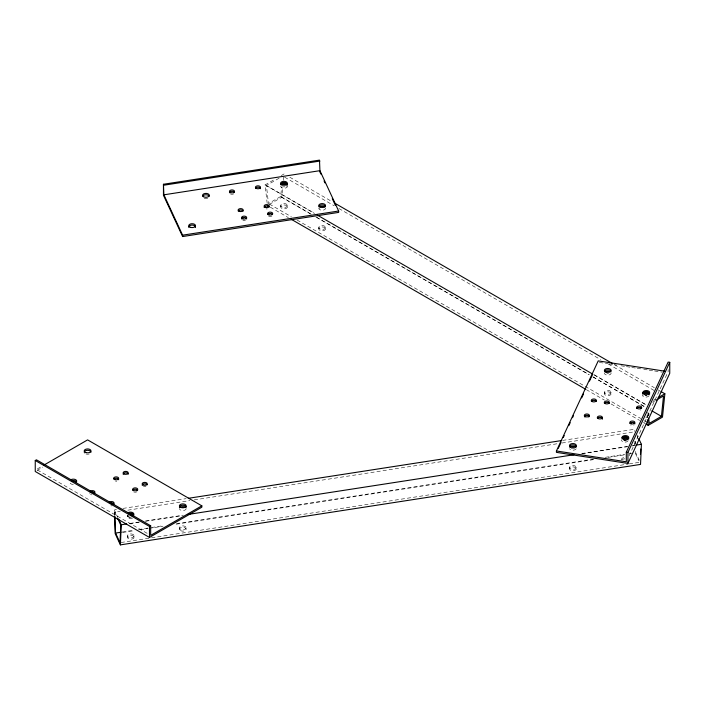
<?xml version="1.0" encoding="UTF-8"?>
<svg xmlns="http://www.w3.org/2000/svg" width="705" height="705" viewBox="0 0 705 705"><rect width="100%" height="100%" fill="white"/><g stroke="black" fill="none" stroke-linecap="round" stroke-linejoin="round"><path stroke-width="0.53" stroke-dasharray="3.52 2.64" d="M279.118 178.18L266.402 185.521L268.482 203.551L280.661 196.519L281.648 186.843M269.336 204.432L281.718 197.285L282.793 186.675M283.445 180.304L283.877 176.056M629.072 455.853L668.128 371.702L668.128 369.57M267.186 203.366L265.054 184.922L275.523 178.876M281.242 175.58L284.097 173.932M37.391 468.878L42.124 466.146M37.153 470.385L42.864 467.089M653.438 400.361L655.35 399.259M652.618 402.211L655.35 400.634M114.492 515.179L114.298 509.759L116.475 509.424M123.005 508.411L186.12 498.647M562.625 440.405L634.438 429.292L634.518 431.46M114.906 515.496L114.792 512.2L120.229 511.354M127.852 510.173L189.874 500.576M194.227 499.907L557.673 443.683M562.026 443.013L634.932 431.733M129.967 523.427L139.766 521.912M145.204 521.074L183.291 515.179M581.563 453.571L627.265 446.494M632.702 445.657L634.879 445.322M129.473 523.736L139.273 522.22M145.803 521.215L180.621 515.831M582.154 453.712L627.855 446.635M632.209 445.965L634.385 445.63M122.08 532.063L132.963 530.38M138.4 529.543L150.376 527.684M151.46 527.516L163.428 525.666M176.488 523.648L593.258 459.175M605.225 457.325L624.815 454.293M629.168 453.615L633.522 452.945M122.785 532.442L134.752 530.592M140.198 529.746L147.812 528.574M148.905 528.398L163.049 526.212M176.109 524.194L593.962 459.554M608.107 457.36L624.427 454.84M121.101 542.506L150.482 537.968M151.566 537.8L628.181 464.066M629.274 463.899L639.065 462.383M599.312 362.432L607.983 363.771M609.067 363.939L613.403 364.608M614.487 364.776L616.655 365.111M620.99 365.78L625.317 366.459M626.401 366.626L630.737 367.296M631.821 367.464L636.157 368.133M637.241 368.301L642.66 369.138M643.744 369.305L648.08 369.975M649.164 370.143L653.5 370.812M654.575 370.98L662.162 372.152M289.808 177.228L331.694 201.41M614.416 364.635L654.39 387.724M658.206 389.918L660.109 391.019M284.653 177.184L334.152 205.763M338.911 208.513L600.686 359.647M608.309 364.044L654.002 390.42M266.402 185.521L313.998 212.998M593.866 374.575L647.172 405.357M265.054 184.922L314.553 213.5M594.421 375.078L645.824 404.758M280.661 196.519L311.125 214.108M316.836 217.404L589.089 374.593M592.896 376.787L645.251 407.014M281.718 197.285L311.222 214.329M315.981 217.078L589.186 374.804M592.993 377.008L645.348 407.234M269.433 204.097L291.332 216.743M297.043 220.039L640.686 418.444M644.493 420.638L648.309 422.841M270.288 207.182L288.38 217.625M586.331 389.645L604.414 400.087M611.085 403.939L639.638 420.427M643.445 422.621L645.348 423.723M37.391 469.971L147.812 533.729M637.056 434.923L637.928 436.8M637.232 436.686L638.157 438.669M639.259 460.295L635.698 452.61L635.619 450.407M635.311 453.156L638.792 460.665M114.298 509.759L117.779 517.267M114.792 512.2L116.633 516.166M648.036 412.777L648.397 415.959M647.075 415.606L647.331 417.774M635.293 441.621L635.372 443.815M634.879 441.224L635.038 445.56M611.112 392.394A3.366 1.939 0 0 1 606.071 394.077A3.366 1.939 0 0 1 606.071 390.711A3.366 1.939 0 0 1 611.112 392.394L611.112 393.769A3.366 1.939 0 0 1 606.071 395.452A3.366 1.939 0 0 1 606.071 392.086A3.366 1.939 0 0 1 611.112 393.769M604.388 392.394L604.388 393.769M576.276 467.468A3.366 1.939 0 0 1 571.226 469.151A3.366 1.939 0 0 1 571.226 465.785A3.366 1.939 0 0 1 576.276 467.468L576.276 468.843A3.366 1.939 0 0 1 571.226 470.526A3.366 1.939 0 0 1 571.226 467.159A3.366 1.939 0 0 1 576.276 468.843M569.543 467.468L569.543 468.843M325.534 227.512A3.366 1.939 0 0 1 320.484 229.195A3.366 1.939 0 0 1 320.484 225.829A3.366 1.939 0 0 1 325.534 227.512L325.534 228.887A3.366 1.939 0 0 1 320.484 230.57A3.366 1.939 0 0 1 320.484 227.204A3.366 1.939 0 0 1 325.534 228.887M318.801 227.512L318.801 228.887M287.464 205.534A3.366 1.939 0 0 1 282.414 207.217A3.366 1.939 0 0 1 282.414 203.851A3.366 1.939 0 0 1 287.464 205.534L287.464 206.909A3.366 1.939 0 0 1 282.414 208.592A3.366 1.939 0 0 1 282.414 205.225A3.366 1.939 0 0 1 287.464 206.909M280.731 205.534L280.731 206.909M186.164 527.816A3.366 1.939 0 0 1 181.114 529.499A3.366 1.939 0 0 1 181.114 526.133A3.366 1.939 0 0 1 186.164 527.816L186.164 529.191M179.431 527.816L179.431 529.191M134.153 535.862A3.366 1.939 0 0 1 129.103 537.545A3.366 1.939 0 0 1 129.103 534.178A3.366 1.939 0 0 1 134.153 535.862L134.153 537.236A3.366 1.939 0 0 1 129.103 538.92A3.366 1.939 0 0 1 129.103 535.553A3.366 1.939 0 0 1 134.153 537.236M127.42 515.258L127.42 516.633M127.42 535.862L127.42 537.236M271.945 215.986A2.52 1.454 0 0 1 268.376 215.986M245.411 220.242A2.52 1.454 0 0 1 242.89 220.242M267.327 208.856A2.52 1.454 0 0 1 266.023 208.856M233.778 193.813A2.52 1.454 0 0 1 230.209 193.813M319.788 208.283A3.366 1.939 0 0 1 319.259 207.878M207.631 198.405A3.366 1.939 0 0 1 204.265 198.405M287.34 185.794A3.366 1.939 0 0 1 284.097 188.244A3.366 1.939 0 0 1 280.846 185.794M325.419 207.781A3.366 1.939 0 0 1 322.167 210.222A3.366 1.939 0 0 1 318.924 207.781M649.076 395.646A3.366 1.939 0 0 1 644.952 397.021A3.366 1.939 0 0 1 642.572 394.641M610.997 372.654A3.366 1.939 0 0 1 607.745 375.104A3.366 1.939 0 0 1 604.502 372.654M608.618 373.659A3.366 1.939 0 0 1 606.882 373.659M648.741 415.351A3.366 1.939 0 0 1 646.697 416.258M647.507 412.698A3.366 1.939 0 0 1 649.19 414.381M647.507 417.43A3.366 1.939 0 0 1 645.824 417.695M647.507 414.064A3.366 1.939 0 0 1 648.741 414.778M287.005 185.891A3.366 1.939 0 0 1 286.477 186.296M284.961 186.799A3.366 1.939 0 0 1 283.225 186.799M646.697 395.646A3.366 1.939 0 0 1 644.952 395.646M643.445 395.144A3.366 1.939 0 0 1 642.916 394.738M589.027 417.554A2.52 1.454 0 0 1 588.631 417.862M585.062 417.862A2.52 1.454 0 0 1 584.657 417.554M634.139 424.904A2.52 1.454 0 0 1 633.619 425.133M631.098 425.133A2.52 1.454 0 0 1 630.57 424.904M640.96 409.861A2.52 1.454 0 0 1 640.44 410.09M574.593 448.539A3.366 1.939 0 0 1 571.226 448.539M627.071 440.563A3.366 1.939 0 0 1 623.705 440.563M647.164 395.716A3.366 1.939 0 0 1 645.419 395.716M132.469 518.316A3.366 1.939 0 0 1 128.407 517.999A3.366 1.939 0 0 1 127.869 515.655M186.164 508.578A3.366 1.939 0 0 1 182.798 510.526A3.366 1.939 0 0 1 179.431 508.578M628.173 440.687A3.366 1.939 0 0 1 624.048 442.061A3.366 1.939 0 0 1 621.669 439.682M576.161 448.732A3.366 1.939 0 0 1 572.909 450.178A3.366 1.939 0 0 1 569.658 448.732M621.669 459.924A3.366 1.939 0 0 1 624.921 457.483M622.004 459.827A3.366 1.939 0 0 1 624.921 458.849M129.914 517.135A3.366 1.939 0 0 1 127.534 515.76M625.793 440.687A3.366 1.939 0 0 1 624.048 440.687M145.988 486.485A2.52 1.454 0 0 1 143.459 486.485M116.819 481.136A2.52 1.454 0 0 1 115.514 481.136M136.99 491.755A2.52 1.454 0 0 1 133.421 491.755M91.712 494.875A2.52 1.454 0 0 1 90.584 494.496M89.932 493.844A2.52 1.454 0 0 1 89.843 493.465M112.165 505.802A2.52 1.454 0 0 1 110.861 505.802M89.288 453.932A3.366 1.939 0 0 1 85.922 453.932M84.688 453.218A3.366 1.939 0 0 1 84.353 452.751M73.329 484.423A3.366 1.939 0 0 1 70.077 481.973M131.315 517.329A3.366 1.939 0 0 1 127.076 515.452M128.759 515.76A3.366 1.939 0 0 1 128.063 515.452M180.418 530.565A3.366 1.939 0 0 0 186.049 529.693A3.366 1.939 0 0 0 181.925 527.314A3.366 1.939 0 0 0 180.418 530.565"/><path stroke-width="1.06" d="M638.792 438.677L641.409 444.309L640.537 464.419L120.396 544.877L121.269 524.776L118.651 519.144M640.484 454.513L640.722 449.014M648.644 418.083L649.261 423.388L661.431 416.355L663.52 395.919L656.258 400.114M661.061 391.566L664.868 393.769L662.488 417.122L648.203 425.371L646.3 424.269M556.421 450.98L626.313 461.793L626.313 452.178L668.128 362.088L669.75 362.335L669.75 373.333L627.935 463.423L556.421 452.354L556.421 450.98L598.228 360.889L664.894 371.2M558.254 448.398L561.013 442.458M563.313 437.505L564.229 435.523M568.82 425.626L570.204 422.656M572.504 417.704L573.421 415.721M581.687 397.902L583.529 393.945M589.503 381.079L592.72 374.144M627.935 463.423L627.935 452.425L669.75 362.335M35.25 460.497L36.44 459.81L150.667 525.754L150.667 535.377L201.841 505.837L201.841 507.212L149.478 537.439L35.25 471.486L35.25 460.497L149.478 526.441L150.667 525.754M44.018 465.044L87.605 439.885L201.841 505.837M658.206 397.611L664.868 393.769M163.454 184.261L319.497 160.123L319.929 170.672L338.656 211.024L338.656 212.399L182.613 236.545L163.454 195.25L163.454 184.261L163.886 194.818L182.613 235.17L182.613 236.545M163.886 185.195L319.929 161.057M163.886 194.818L319.929 170.672M182.613 235.17L338.656 211.024M188.288 498.312L561.533 440.572M121.269 524.776L126.706 523.93M187.645 514.509L573.94 454.743M635.972 445.146L641.409 444.309M114.95 516.589L115.549 533.077L120.996 532.231M626.313 452.178L627.935 452.425M334.549 203.058L612.513 363.542M317.409 215.148L592.517 373.985M651.913 410.865L661.431 416.355M267.433 205.534L269.336 206.635M291.236 219.273L585.379 389.098M319.497 171.112L320.863 174.065M324.062 180.938L324.97 182.912M332.275 198.643L335.465 205.516M117.55 518.149L120.775 525.084L120.009 542.683L115.549 533.077M120.396 544.877L115.171 533.623L114.536 516.263M647.578 419.942L648.203 425.371M149.478 526.441L149.478 537.439M267.715 214.576A2.52 1.454 0 0 1 270.156 213.492A2.52 1.454 0 0 1 272.597 214.576M241.621 218.973A2.52 1.454 0 0 1 244.15 217.519A2.52 1.454 0 0 1 246.671 218.973M264.146 207.446A2.52 1.454 0 0 1 266.34 206.001A2.52 1.454 0 0 1 269.107 207.067M238.228 211.095A2.52 1.454 0 0 1 240.669 210.011A2.52 1.454 0 0 1 243.102 211.095M255.527 188.297A2.52 1.454 0 0 1 258.294 187.23A2.52 1.454 0 0 1 260.489 188.676M229.469 192.782A2.52 1.454 0 0 1 231.663 191.337A2.52 1.454 0 0 1 234.43 192.403M318.924 206.406A3.366 1.939 0 0 1 322.167 204.961A3.366 1.939 0 0 1 325.419 206.406M188.887 227.53A3.366 1.939 0 0 1 192.139 225.08A3.366 1.939 0 0 1 195.382 227.53M280.722 184.146A3.366 1.939 0 0 1 284.838 182.78A3.366 1.939 0 0 1 287.217 185.159M202.696 196.219A3.366 1.939 0 0 1 205.948 194.783A3.366 1.939 0 0 1 209.2 196.219M319.788 206.909A3.366 1.939 0 0 0 325.419 206.036A3.366 1.939 0 0 0 321.304 203.657A3.366 1.939 0 0 0 319.788 206.909A3.366 1.939 0 0 1 324.547 206.909M281.718 184.922A3.366 1.939 0 0 1 286.477 184.922M643.445 393.769A3.366 1.939 0 0 1 649.076 394.641M605.366 371.782A3.366 1.939 0 0 1 610.133 371.782M280.846 184.419A3.366 1.939 0 0 1 284.097 182.983A3.366 1.939 0 0 1 287.34 184.419M642.572 393.267A3.366 1.939 0 0 1 643.445 392.394M644.141 392.086A3.366 1.939 0 0 1 649.19 393.769M604.502 371.279A3.366 1.939 0 0 1 607.745 369.843A3.366 1.939 0 0 1 610.997 371.279M584.41 416.452A2.52 1.454 0 0 1 586.842 415.368A2.52 1.454 0 0 1 589.283 416.452M591.372 401.436A2.52 1.454 0 0 1 593.813 400.361A2.52 1.454 0 0 1 596.254 401.436M597.408 418.462A2.52 1.454 0 0 1 600.501 417.43A2.52 1.454 0 0 1 602.282 419.219M604.379 403.445A2.52 1.454 0 0 1 606.82 402.37A2.52 1.454 0 0 1 609.252 403.445M629.917 423.493A2.52 1.454 0 0 1 632.685 422.427A2.52 1.454 0 0 1 634.879 423.872M636.738 408.451A2.52 1.454 0 0 1 639.179 407.375A2.52 1.454 0 0 1 641.62 408.451M569.543 446.855A3.366 1.939 0 0 1 572.909 444.917A3.366 1.939 0 0 1 576.276 446.855M622.136 438.378A3.366 1.939 0 0 1 625.828 436.959A3.366 1.939 0 0 1 628.754 438.889M642.925 393.839A3.366 1.939 0 0 1 646.291 391.901A3.366 1.939 0 0 1 649.658 393.839M130.786 514.685A3.366 1.939 0 0 1 133.703 515.655M179.881 507.609A3.366 1.939 0 0 1 185.715 507.609M622.541 438.81A3.366 1.939 0 0 1 627.838 439.215M569.992 447.261A3.366 1.939 0 0 1 575.818 447.261M129.103 513.575A3.366 1.939 0 0 1 131.659 513.381M132.469 513.575A3.366 1.939 0 0 1 133.703 514.28M179.431 507.212A3.366 1.939 0 0 1 182.798 505.265A3.366 1.939 0 0 1 186.164 507.212M622.004 437.84A3.366 1.939 0 0 1 625.793 436.933A3.366 1.939 0 0 1 628.287 438.81M123.155 474.236A2.52 1.454 0 0 1 125.684 472.773A2.52 1.454 0 0 1 128.204 474.236M142.198 485.225A2.52 1.454 0 0 1 144.393 483.78A2.52 1.454 0 0 1 147.16 484.846M113.981 479.003A2.52 1.454 0 0 1 116.819 478.325A2.52 1.454 0 0 1 118.687 479.726M132.76 490.345A2.52 1.454 0 0 1 135.201 489.261A2.52 1.454 0 0 1 137.642 490.345M91.104 492.205A2.52 1.454 0 0 1 94.805 493.095M110.861 502.991A2.52 1.454 0 0 1 113.946 504.022M84.239 452.249A3.366 1.939 0 0 1 87.605 450.31A3.366 1.939 0 0 1 90.971 452.249M71.646 480.792A3.366 1.939 0 0 1 76.581 481.973M129.57 513.575A3.366 1.939 0 0 1 133.694 514.95M89.932 491.72A2.52 1.454 0 0 1 93.624 490.83A2.52 1.454 0 0 1 94.153 493.121M109.328 502.295A2.52 1.454 0 0 1 113.514 502.136A2.52 1.454 0 0 1 112.165 504.436M70.949 479.726A3.366 1.939 0 0 1 75.708 479.726A3.366 1.939 0 0 1 75.708 482.476M128.063 512.702A3.366 1.939 0 0 1 133.113 512.896A3.366 1.939 0 0 1 132.126 515.76M268.896 214.84A2.52 1.454 0 0 0 272.685 213.58A2.52 1.454 0 0 0 268.896 212.32A2.52 1.454 0 0 0 268.896 214.84M242.89 218.867A2.52 1.454 0 0 0 246.671 217.598A2.52 1.454 0 0 0 242.89 216.338A2.52 1.454 0 0 0 242.89 218.867M265.406 207.332A2.52 1.454 0 0 0 269.195 206.071A2.52 1.454 0 0 0 265.406 204.811A2.52 1.454 0 0 0 265.406 207.332M239.4 211.359A2.52 1.454 0 0 0 243.19 210.099A2.52 1.454 0 0 0 239.4 208.83A2.52 1.454 0 0 0 239.4 211.359M256.179 188.332A2.52 1.454 0 0 0 260.401 187.68A2.52 1.454 0 0 0 257.307 185.891A2.52 1.454 0 0 0 256.179 188.332M230.729 192.676A2.52 1.454 0 0 0 234.518 191.407A2.52 1.454 0 0 0 230.729 190.147A2.52 1.454 0 0 0 230.729 192.676M190.456 227.327A3.366 1.939 0 0 0 195.496 225.653A3.366 1.939 0 0 0 190.456 223.97A3.366 1.939 0 0 0 190.456 227.327M281.586 184.657A3.366 1.939 0 0 0 287.217 183.785A3.366 1.939 0 0 0 283.102 181.405A3.366 1.939 0 0 0 281.586 184.657M203.569 196.721A3.366 1.939 0 0 0 209.2 195.849A3.366 1.939 0 0 0 205.076 193.47A3.366 1.939 0 0 0 203.569 196.721M585.582 416.717A2.52 1.454 0 0 0 589.371 415.457A2.52 1.454 0 0 0 585.582 414.196A2.52 1.454 0 0 0 585.582 416.717M592.024 401.471A2.52 1.454 0 0 0 596.254 400.819A2.52 1.454 0 0 0 593.161 399.03A2.52 1.454 0 0 0 592.024 401.471M598.06 418.497A2.52 1.454 0 0 0 602.282 417.845A2.52 1.454 0 0 0 599.197 416.056A2.52 1.454 0 0 0 598.06 418.497M605.031 403.48A2.52 1.454 0 0 0 609.252 402.828A2.52 1.454 0 0 0 606.159 401.048A2.52 1.454 0 0 0 605.031 403.48M631.098 423.758A2.52 1.454 0 0 0 634.879 422.498A2.52 1.454 0 0 0 631.098 421.238A2.52 1.454 0 0 0 631.098 423.758M637.39 408.486A2.52 1.454 0 0 0 641.62 407.834A2.52 1.454 0 0 0 638.527 406.054A2.52 1.454 0 0 0 637.39 408.486M570.53 446.855A3.366 1.939 0 0 0 576.161 445.992A3.366 1.939 0 0 0 572.037 443.612A3.366 1.939 0 0 0 570.53 446.855M606.071 372.09A3.366 1.939 0 0 0 611.112 370.407A3.366 1.939 0 0 0 606.071 368.724A3.366 1.939 0 0 0 606.071 372.09M623.705 439.197A3.366 1.939 0 0 0 628.754 437.514A3.366 1.939 0 0 0 623.705 435.831A3.366 1.939 0 0 0 623.705 439.197M644.608 394.148A3.366 1.939 0 0 0 649.658 392.465A3.366 1.939 0 0 0 644.608 390.781A3.366 1.939 0 0 0 644.608 394.148M123.895 473.892A2.52 1.454 0 0 0 128.125 473.24A2.52 1.454 0 0 0 125.032 471.451A2.52 1.454 0 0 0 123.895 473.892M142.939 484.881A2.52 1.454 0 0 0 147.16 484.229A2.52 1.454 0 0 0 144.067 482.44A2.52 1.454 0 0 0 142.939 484.881M114.906 479.62A2.52 1.454 0 0 0 118.687 478.351A2.52 1.454 0 0 0 114.906 477.091A2.52 1.454 0 0 0 114.906 479.62M133.421 490.38A2.52 1.454 0 0 0 137.642 489.728A2.52 1.454 0 0 0 134.549 487.939A2.52 1.454 0 0 0 133.421 490.38M85.922 452.557A3.366 1.939 0 0 0 90.971 450.874A3.366 1.939 0 0 0 85.922 449.191A3.366 1.939 0 0 0 85.922 452.557M181.114 507.521A3.366 1.939 0 0 0 186.164 505.837A3.366 1.939 0 0 0 181.114 504.154A3.366 1.939 0 0 0 181.114 507.521"/></g></svg>
